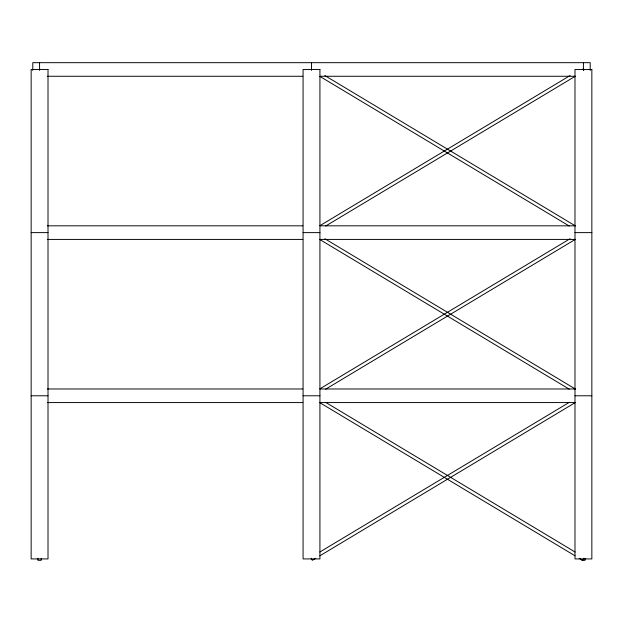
<?xml version="1.0" encoding="UTF-8"?>
<svg xmlns="http://www.w3.org/2000/svg" width="623" height="623" viewBox="0 0 623 623"><rect width="100%" height="100%" fill="white"/><g stroke="black" fill="none" stroke-linecap="round" stroke-linejoin="round"><path stroke-width="0.93" d="M583.837 558.231L582.583 560.326L579.242 558.325M319.833 225.721L570.068 75.578M325.689 226.017L575.084 76.372M319.833 388.869L570.068 238.734M325.689 389.165L575.084 239.528M319.833 552.025L569.235 402.388M315.674 558.325L312.341 560.326L311.079 558.231M319.848 555.825L575.084 402.676M47.348 76.271L302.762 76.271M320.238 76.271L575.652 76.271M47.348 225.822L302.762 225.822M320.238 225.822L575.652 225.822M31.15 232.62L48.01 232.62M303.074 232.62L319.926 232.62M574.99 232.62L591.85 232.62M47.348 239.419L302.762 239.419M320.238 239.419L575.652 239.419M47.348 388.978L302.762 388.978M320.238 388.978L575.652 388.978M31.15 395.776L48.01 395.776M303.074 395.776L319.926 395.776M574.99 395.776L591.85 395.776M47.348 402.575L302.762 402.575M320.238 402.575L575.652 402.575M581.789 560.326L585.052 560.326L585.052 558.387M324.848 75.578L575.084 225.721M319.833 76.372L569.235 226.017M324.848 238.734L575.084 388.869M319.833 239.528L569.235 389.165M325.689 402.388L575.084 552.025M319.833 402.676L575.076 555.825M583.003 68.771L583.837 70.173M590.215 70.446L590.215 62.674L32.785 62.674L32.785 70.446M583.424 62.674L583.424 70.446M311.5 62.674L311.5 70.446M41.211 558.387L41.211 560.326L37.948 560.326L37.948 558.387M39.576 62.674L39.576 70.446M48.01 69.472L31.15 69.472L31.15 558.924L48.01 558.924L48.01 69.472M319.926 69.472L303.074 69.472L303.074 558.924L319.926 558.924L319.926 69.472M591.85 69.472L574.99 69.472L574.99 558.924L591.85 558.924L591.85 69.472"/></g></svg>
